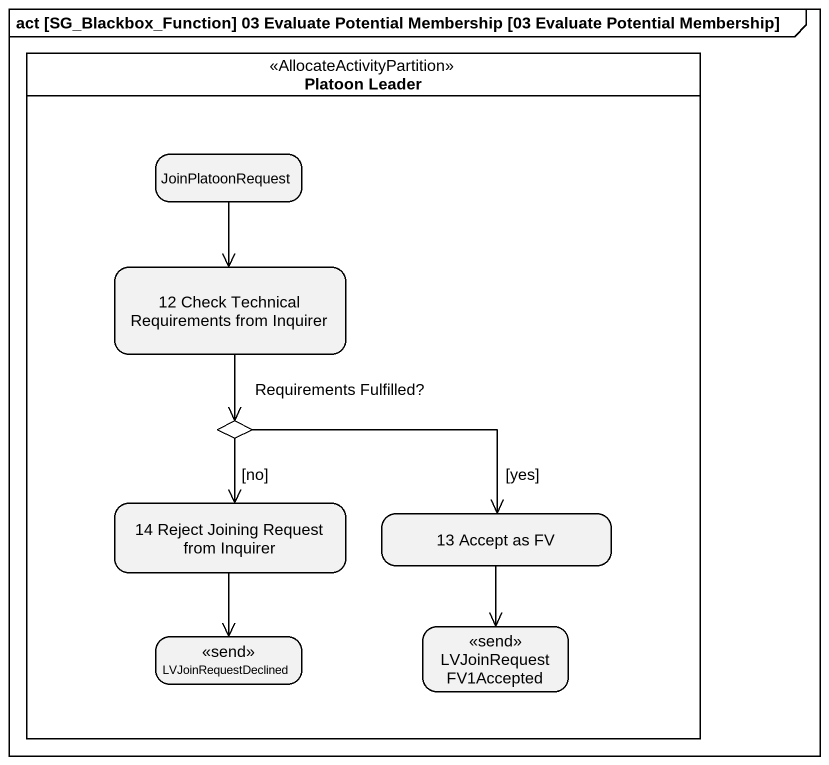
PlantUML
@startuml
mainframe act [SG_Blackbox_Function] 03 Evaluate Potential Membership [03 Evaluate Potential Membership]
hide empty description
state "Platoon Leader" as Platoon_Leader <<AllocateActivityPartition>> {
  state JoinPlatoonRequest
  state "12 Check Technical Requirements from Inquirer" as s12_Check_Technical
  state "Requirements Fulfilled?" as Requirements_Fulfilled <<choice>>
  state "14 Reject Joining Request from Inquirer" as s14_Reject_Joining_Request
  state "13 Accept as FV" as s13_Accept_as_FV
  state LVJoinRequestFV1Accepted <<send>>
  state LVJoinRequestDeclined <<send>>
}
JoinPlatoonRequest --> s12_Check_Technical
s12_Check_Technical --> Requirements_Fulfilled
Requirements_Fulfilled --> s14_Reject_Joining_Request : [no]
Requirements_Fulfilled -right-> s13_Accept_as_FV : [yes]
s14_Reject_Joining_Request --> LVJoinRequestDeclined
s13_Accept_as_FV --> LVJoinRequestFV1Accepted
@enduml
